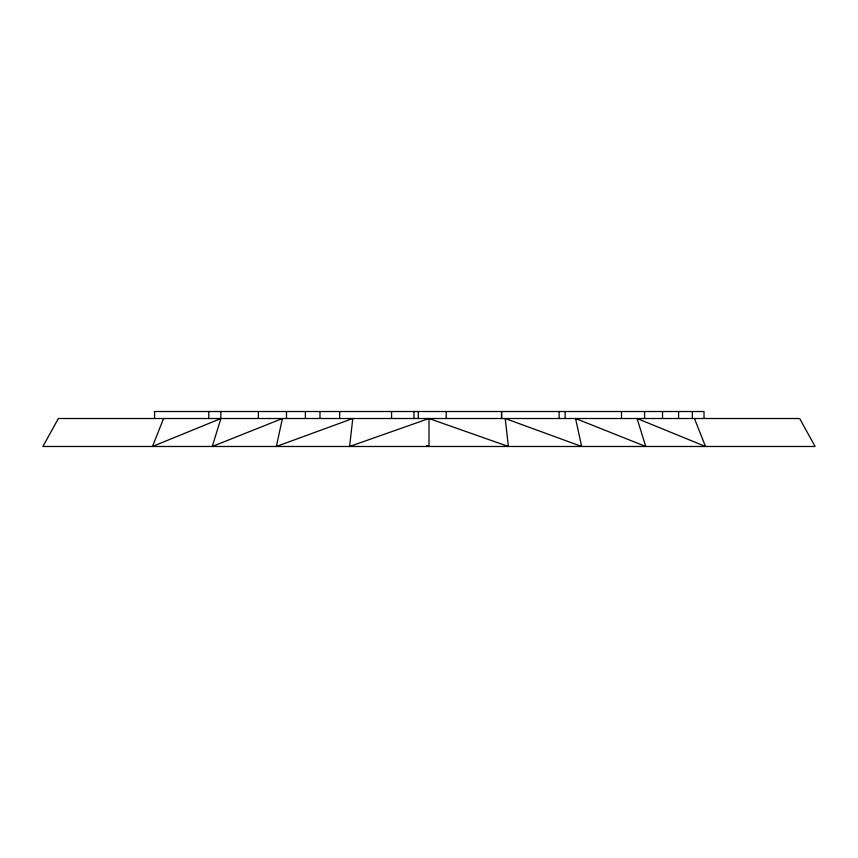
<?xml version="1.0" encoding="UTF-8"?>
<svg xmlns="http://www.w3.org/2000/svg" width="858" height="858" viewBox="0 0 858 858"><rect width="100%" height="100%" fill="white"/><g stroke="black" fill="none" stroke-linecap="round" stroke-linejoin="round"><path stroke-width="1.29" d="M163.567 418.511L152.51 446.482L220.914 418.511L212.248 446.482L282.432 418.511L276.33 446.482L352.777 418.511L349.603 446.482L429 418.511L508.397 446.482L505.223 418.511L581.67 446.482L575.568 418.511L645.752 446.482L637.086 418.511L705.49 446.482L694.433 418.511M426.501 445.559L429 446.482L429 418.511M704.021 418.511L704.021 411.518L154.569 411.518L154.569 418.511M692.374 411.518L692.374 418.511M678.592 411.518L678.592 418.511M662.537 411.518L662.537 418.511M644.583 411.518L644.583 418.511M621.503 411.518L621.503 418.511M565.122 411.518L565.122 418.511M559.116 411.518L559.116 418.511M501.662 411.518L501.662 418.511M501.48 411.518L501.48 418.511M446.235 411.518L446.235 418.511M418.286 411.518L418.286 418.511M413.953 411.518L413.953 418.511M391.58 411.518L391.58 418.511M339.661 411.518L339.661 418.511M319.98 411.518L319.98 418.511M305.373 411.518L305.373 418.511M286.486 411.518L286.486 418.511M258.365 411.518L258.365 418.511M220.838 411.518L220.838 418.511M208.784 411.518L208.784 418.511M58.344 418.511L42.9 446.482L815.1 446.482L799.656 418.511L58.344 418.511"/></g></svg>
